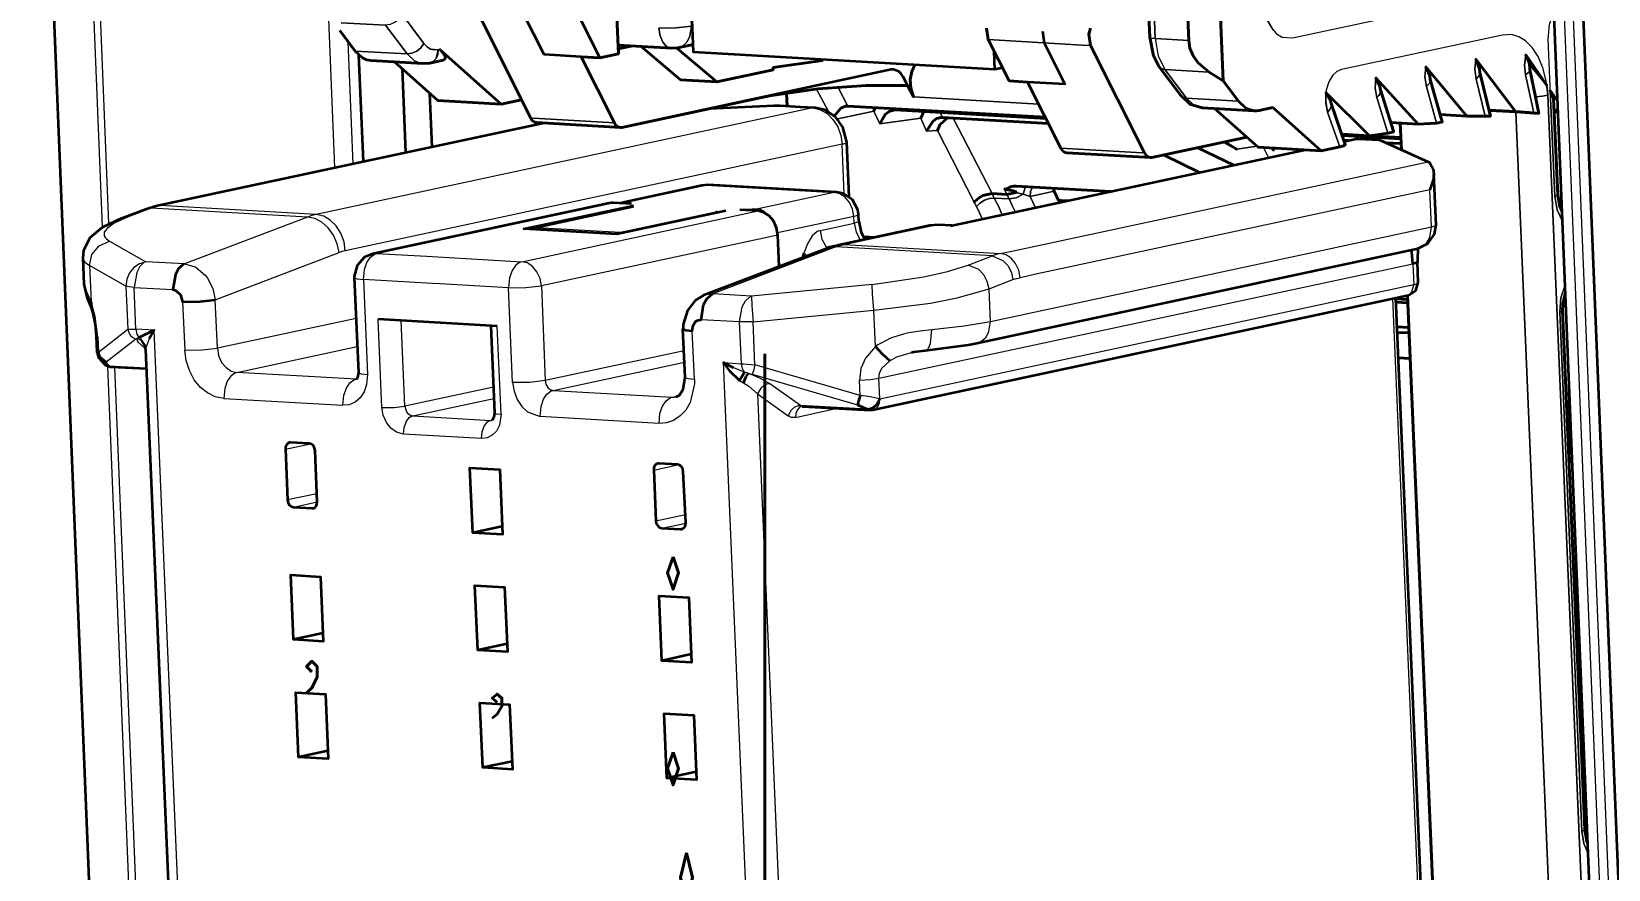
# Model space of a CAD drawing. Extents: x 0 to 174, y 0 to 33.
# Drawn here: x 26.854 to 28.184, y 26.253 to 26.96 of the extents above; entities that cross this region are included whole.
import ezdxf
from ezdxf.enums import TextEntityAlignment as Align

# ---------------------------------------------------------------- set-up
doc = ezdxf.new("R2010")
doc.units = 0
doc.layers.add('PDF2_형상', color=157, linetype='Continuous', true_color=0x405f80)
doc.layers.add('YOLO_TEXT', color=3, linetype='Continuous', true_color=0x008230)
doc.styles.add('OCR_LATIN', font='txt.shx')

msp = doc.modelspace()

# ---------------------------------------------------------------- linework, layer by layer
at = {"layer": 'PDF2_형상', "color": 7, "lineweight": 35}
for points in [[(27.5971, 22.5065, -0.342168), (27.024, 23.2646), (26.8547, 27.4369), (26.8544, 27.5015), (26.8587, 27.5653), (26.8678, 27.6278), (26.8812, 27.6886), (26.9006, 27.7508), (26.9249, 27.8103), (26.954, 27.8661), (26.984, 27.9129), (27.0176, 27.956), (27.0508, 27.9917), (27.0919, 28.0281), (27.1358, 28.0594), (27.1829, 28.0858), (27.2217, 28.1028), (27.2708, 28.1186), (27.291, 28.1233)], [(27.5661, 28.0844), (27.4156, 28.0935), (27.4072, 28.094), (27.4153, 28.0936), (27.5658, 28.0846, -0.37493), (28.1471, 27.3594), (28.3164, 23.1871), (28.3168, 23.1746), (28.3163, 23.1131), (28.3111, 23.0524), (28.3018, 22.9931), (28.2888, 22.9383), (28.2713, 22.8836), (28.2485, 22.8288), (28.2225, 22.7793), (28.1913, 22.7311), (28.1639, 22.6963), (28.1301, 22.6603), (28.094, 22.6283), (28.0535, 22.5994), (28.0133, 22.5767)], [(27.1165, 27.5735), (27.1286, 27.6322), (27.1463, 27.6883), (27.169, 27.7401), (27.1963, 27.7872), (27.2275, 27.829), (27.2624, 27.8654), (27.3001, 27.896), (27.3404, 27.9207), (27.3828, 27.9394), (27.4047, 27.9465), (27.4271, 27.9521), (27.4724, 27.9586), (27.5185, 27.959), (27.669, 27.95, -0.373278), (28.1212, 27.389), (28.239, 24.4879)]]:
    msp.add_lwpolyline(points, format="xyb", dxfattribs=at)
at = {"layer": 'PDF2_형상', "color": 7, "lineweight": 13}
for points in [[(26.9197, 26.7979), (26.8939, 27.4371), (27.0853, 27.45), (27.1099, 26.845)], [(26.8881, 27.4364), (26.914, 26.7947)], [(28.1297, 27.3885), (28.2475, 24.4874), (28.239, 24.4879)], [(28.1467, 27.3697), (28.1375, 27.3869), (28.2553, 24.4857), (28.2571, 24.4821)], [(27.1671, 26.9739), (27.1631, 26.9821), (27.1614, 26.9922), (27.16, 27.0228), (27.1656, 27.024), (27.16, 27.0228), (27.1614, 26.9922), (27.1631, 26.9821), (27.1671, 26.9739), (27.1851, 26.9497)], [(27.8549, 27.0196), (27.8906, 27.0272), (27.8549, 27.0196), (27.8906, 27.0272), (27.8922, 26.9882), (27.895, 26.9726), (27.9014, 26.9608), (27.895, 26.9726), (27.8922, 26.9882), (27.8906, 27.0272), (27.8922, 26.9882), (27.8933, 26.9785), (27.8961, 26.9697), (27.8999, 26.9628), (27.9042, 26.9579), (27.909, 26.9551), (27.9176, 26.9543), (28.1369, 27.0014)], [(27.8007, 26.9844), (27.8019, 26.9539), (27.8043, 26.9393), (27.81, 26.9278), (27.8072, 26.9285), (27.8061, 26.9292), (27.8053, 26.93)], [(27.8007, 26.9844), (27.8019, 26.9539), (27.8301, 26.9522), (27.8019, 26.9539), (27.8007, 26.9844)], [(27.1986, 26.9446), (27.1972, 26.9442), (27.194, 26.944), (27.1908, 26.945), (27.1879, 26.9468), (27.1851, 26.9497), (27.1671, 26.9739), (27.1646, 26.9704), (27.161, 26.9675), (27.1569, 26.9657), (27.1529, 26.9651), (27.1711, 26.9408), (27.175, 26.9414), (27.1792, 26.9432), (27.1826, 26.9461), (27.1851, 26.9497), (27.1826, 26.9461), (27.1792, 26.9432), (27.175, 26.9414), (27.1711, 26.9408), (27.1529, 26.9651), (27.1156, 26.9672), (27.1529, 26.9651), (27.1156, 26.9672)], [(27.1529, 26.9651), (27.1711, 26.9408), (27.175, 26.9414), (27.1792, 26.9432), (27.1826, 26.9461), (27.1851, 26.9497), (27.1879, 26.9468), (27.1908, 26.945), (27.1972, 26.9442), (27.1986, 26.9446), (27.1972, 26.9442), (27.1908, 26.945), (27.1879, 26.9468), (27.1851, 26.9497), (27.1671, 26.9739)], [(28.1451, 26.8001), (28.1407, 26.8093), (28.1389, 26.8207), (28.135, 26.91), (28.1389, 26.8207), (28.1407, 26.8093), (28.1451, 26.8001), (28.1407, 26.8093), (28.1389, 26.8207), (28.1332, 26.9533), (28.1342, 26.9657), (28.1381, 26.9768)], [(27.1257, 26.8483), (27.1215, 26.951)], [(27.8301, 26.9522), (27.8019, 26.9539), (27.7986, 26.9542), (27.7976, 26.9544), (27.7974, 26.9546), (27.7974, 26.9547), (27.7972, 26.9549), (27.7974, 26.9547), (27.7974, 26.9546), (27.7976, 26.9544), (27.7986, 26.9542), (27.8019, 26.9539), (27.8043, 26.9393), (27.81, 26.9278), (27.8072, 26.9285), (27.8061, 26.9292), (27.8053, 26.93), (27.8061, 26.9292), (27.8072, 26.9285), (27.81, 26.9278), (27.8475, 26.9256), (27.81, 26.9278), (27.8282, 26.9035), (27.8254, 26.9042), (27.8243, 26.9049), (27.8235, 26.9058), (27.8243, 26.9049), (27.8254, 26.9042), (27.8282, 26.9035), (27.81, 26.9278), (27.8475, 26.9256)], [(27.7972, 26.9549), (27.7974, 26.9547), (27.7974, 26.9546), (27.7976, 26.9544), (27.7986, 26.9542), (27.8019, 26.9539), (27.8043, 26.9393), (27.81, 26.9278), (27.8282, 26.9035), (27.8254, 26.9042), (27.8243, 26.9049), (27.8235, 26.9058)], [(28.1226, 26.9046), (28.1283, 26.9053), (28.1328, 26.906), (28.1658, 26.1292), (28.1328, 26.906), (28.1315, 26.9181), (28.1288, 26.9292), (28.1247, 26.9386), (28.1196, 26.9464), (28.1142, 26.9518), (28.1085, 26.9554), (28.1026, 26.9571), (28.0947, 26.9568), (27.9588, 26.9278), (27.9549, 26.9261), (27.9514, 26.9226), (27.9483, 26.9172), (27.9461, 26.9104), (27.9454, 26.9025), (27.9472, 26.8917), (27.9574, 26.8625), (27.9472, 26.8917), (27.9456, 26.8997), (27.9458, 26.9083), (27.9456, 26.8997), (27.9472, 26.8917), (27.9574, 26.8625)], [(27.1272, 26.9433), (27.1711, 26.9408), (27.1774, 26.935), (27.1808, 26.9335), (27.1844, 26.9328)], [(27.1903, 26.9332), (27.1918, 26.9337), (27.1932, 26.9346), (27.1956, 26.9369), (27.1969, 26.9404), (27.1972, 26.9442)], [(27.7082, 26.9501), (27.7404, 26.9483), (27.7474, 26.9479)], [(27.5263, 26.8922), (27.5164, 26.9112)], [(27.5346, 26.9126), (27.5426, 26.8969)], [(28.1667, 26.1096), (28.1694, 26.0464), (28.1703, 26.0269), (28.1694, 26.0464), (28.1667, 26.1096), (28.1658, 26.1292), (28.1328, 26.906), (28.1325, 26.9101), (28.1321, 26.9143), (28.1325, 26.9101), (28.1328, 26.906), (28.1283, 26.9053), (28.1226, 26.9046), (28.1283, 26.9053), (28.1328, 26.906)], [(27.7038, 26.8986), (27.5981, 26.9046)], [(27.8721, 26.901), (27.8282, 26.9035), (27.8344, 26.8976), (27.8379, 26.8961), (27.8415, 26.8954)], [(27.9472, 26.8917), (27.9489, 26.8936), (27.95, 26.8956), (27.9504, 26.8974), (27.9501, 26.899)], [(27.5151, 26.8954), (27.5142, 26.8954), (27.5132, 26.8953), (27.5197, 26.8937), (27.5253, 26.8906), (27.5301, 26.8857), (27.5342, 26.8794), (27.5368, 26.8722), (27.5379, 26.8647), (27.119, 26.7749), (27.1179, 26.7825), (27.1153, 26.7897), (27.1113, 26.796), (27.1063, 26.8008), (27.1008, 26.804), (27.0943, 26.8056), (27.0907, 26.8046), (27.0872, 26.8033), (26.9554, 26.8108), (26.9353, 26.8032)], [(27.4803, 26.8971), (27.5006, 26.896), (27.5132, 26.8953), (27.0943, 26.8056), (26.9625, 26.8131), (26.959, 26.8121), (26.9554, 26.8108), (26.9529, 26.8108), (26.9504, 26.8101)], [(27.346, 26.8828), (27.2825, 26.8864), (27.2754, 26.8868)], [(27.5646, 26.8925), (27.5342, 26.886)], [(27.6562, 26.8014), (27.6537, 26.8068), (27.6511, 26.8122), (27.6493, 26.8158), (27.6182, 26.8764), (27.6493, 26.8158), (27.6511, 26.8122), (27.6537, 26.8068), (27.6562, 26.8014), (27.6537, 26.8068), (27.6511, 26.8122), (27.6493, 26.8158), (27.6182, 26.8764), (27.609, 26.8757), (27.6043, 26.8868), (27.5696, 26.8818), (27.6043, 26.8868), (27.609, 26.8757), (27.6182, 26.8764)], [(27.6315, 26.8867), (27.6644, 26.8231), (27.6315, 26.8867), (27.6644, 26.8231), (27.6662, 26.8193), (27.6622, 26.8189), (27.6579, 26.8175), (27.654, 26.8151), (27.6511, 26.8122), (27.654, 26.8151), (27.6579, 26.8175), (27.6622, 26.8189), (27.6662, 26.8193), (27.6787, 26.8186), (27.6847, 26.8196), (27.6906, 26.8225), (27.6844, 26.824), (27.6906, 26.8225), (27.6926, 26.829)], [(28.1694, 26.0464), (28.1621, 26.0358), (28.1519, 26.0276), (28.1457, 26.0254), (28.1426, 26.0253), (28.1392, 26.1079), (28.1383, 26.1275), (28.1058, 26.8919)], [(27.2869, 26.8825), (26.9625, 26.8131), (26.9608, 26.8129), (26.9592, 26.8128)], [(27.5397, 26.8228), (27.5379, 26.8647), (27.541, 26.8656), (27.5417, 26.866), (27.5419, 26.8664)], [(27.7929, 26.8574), (27.786, 26.8578), (27.7224, 26.8614)], [(27.8932, 26.8619), (27.8975, 26.8535)], [(27.9254, 26.8601), (27.9257, 26.8594)], [(27.9713, 26.8692), (27.9915, 26.8681)], [(27.6514, 26.6971), (27.6556, 26.6989), (27.6592, 26.7021), (27.6617, 26.7068), (27.6629, 26.7154), (28.0347, 26.7951), (28.0335, 26.8262), (27.7026, 26.7554), (27.6879, 26.7522), (27.6868, 26.7585), (27.6842, 26.7642), (27.6804, 26.7687), (27.6761, 26.7715), (27.6714, 26.7726), (27.6863, 26.7758), (28.0319, 26.8499)], [(27.3603, 26.8144), (27.3587, 26.8165), (27.4231, 26.8303), (27.4214, 26.8303), (27.4197, 26.83)], [(27.425, 26.8304), (27.424, 26.8304), (27.4231, 26.8303), (27.5312, 26.824), (27.4671, 26.8103), (27.4517, 26.8093)], [(27.5518, 26.8054), (27.5515, 26.805), (27.5508, 26.8046), (27.5478, 26.8037), (27.5467, 26.8099), (27.5442, 26.8156), (27.5404, 26.8201), (27.536, 26.8229), (27.5312, 26.824), (27.5322, 26.8242), (27.5332, 26.8242)], [(27.6728, 26.8053), (27.6696, 26.8124), (27.6662, 26.8193), (27.6622, 26.8189), (27.6579, 26.8175), (27.654, 26.8151), (27.6511, 26.8122)], [(27.684, 26.8074), (27.6814, 26.8131), (27.6787, 26.8186), (27.6769, 26.8224), (27.6747, 26.8267)], [(27.6985, 26.8286), (27.6968, 26.825), (27.6963, 26.8207), (27.6906, 26.8225), (27.6847, 26.8196), (27.6787, 26.8186), (27.6814, 26.8131), (27.684, 26.8074), (27.6814, 26.8131), (27.6787, 26.8186), (27.6847, 26.8196), (27.6906, 26.8225), (27.6844, 26.824)], [(27.7008, 26.811), (27.6986, 26.8158), (27.6963, 26.8207), (27.7167, 26.8251)], [(28.1389, 26.8207), (28.1407, 26.8213), (28.1411, 26.8215), (28.1413, 26.8218)], [(27.1421, 26.7724), (27.1437, 26.7726), (27.1454, 26.7726), (27.3449, 26.8154)], [(27.4836, 26.7881), (27.2843, 26.7453), (27.2832, 26.7515), (27.2806, 26.7572), (27.2768, 26.7617), (27.2725, 26.7646), (27.2678, 26.7657), (27.4671, 26.8085)], [(27.3613, 26.8129), (27.3619, 26.8121), (27.2804, 26.7946), (27.3511, 26.7906), (27.4325, 26.8081), (27.4397, 26.8085)], [(27.7258, 26.8167), (27.7256, 26.8172)], [(26.9303, 26.8025), (26.9326, 26.8031), (26.9353, 26.8032), (26.9242, 26.7982), (26.9182, 26.7938), (26.9167, 26.7919), (26.9158, 26.7904), (26.9156, 26.7889), (26.9158, 26.7875), (26.9164, 26.7861), (26.9176, 26.7849), (26.9201, 26.7831)], [(27.119, 26.7749), (27.1164, 26.7742), (27.1137, 26.7733), (27.1121, 26.7808), (27.109, 26.7881), (27.1046, 26.7942), (27.0992, 26.799), (27.0933, 26.8021), (27.0872, 26.8033), (26.9835, 26.7639), (26.9924, 26.7613), (26.9933, 26.7607), (27.0008, 26.7544), (27.0028, 26.7518), (27.0074, 26.7431), (27.0094, 26.7336), (27.1137, 26.7733)], [(27.5519, 26.7999), (27.5518, 26.7994), (27.551, 26.799), (27.5481, 26.7981), (27.5478, 26.8037), (27.4835, 26.7899)], [(27.5196, 26.7919), (27.5169, 26.7911), (27.5126, 26.7874), (27.5086, 26.7808), (27.5056, 26.7728), (27.5088, 26.7707)], [(27.525, 26.7769), (27.5287, 26.7779), (27.5326, 26.7781), (27.5361, 26.7793), (27.5396, 26.7801), (27.6168, 26.7967), (27.6294, 26.796)], [(27.6188, 26.7968), (27.6178, 26.7968), (27.6168, 26.7967), (27.6143, 26.7967), (27.6118, 26.7962)], [(28.0232, 26.7768), (28.0274, 26.7785), (28.0308, 26.7818), (28.0335, 26.7864), (28.0347, 26.7951), (28.0378, 26.796), (28.0385, 26.7964), (28.0388, 26.7968)], [(26.9835, 26.7639), (26.9508, 26.7657), (26.949, 26.7649), (26.9458, 26.7617), (26.9431, 26.7567), (26.941, 26.744), (26.9368, 26.7444), (26.934, 26.745), (26.9033, 26.7624), (26.9054, 26.7717), (26.9114, 26.7792), (26.9201, 26.7831), (26.9508, 26.7657), (26.9456, 26.764), (26.9408, 26.7608), (26.9371, 26.7562), (26.9349, 26.751), (26.934, 26.745), (26.9356, 26.7088), (26.9425, 26.7088), (26.9432, 26.7047), (26.944, 26.7031), (26.945, 26.7018), (26.9436, 26.7008), (26.9463, 26.6997), (26.9508, 26.6924), (26.9508, 26.6918)], [(27.5768, 26.7001), (27.5681, 26.6956), (27.5661, 26.6943), (27.5647, 26.7247), (27.6125, 26.7308), (27.6349, 26.7353), (27.6618, 26.7428), (27.6603, 26.749), (27.6574, 26.7546), (27.6532, 26.759), (27.6442, 26.7629), (27.6643, 26.7706), (27.5326, 26.7781), (27.4289, 26.7385), (27.4212, 26.7374)], [(27.5254, 26.7771), (27.5247, 26.7779), (27.5232, 26.7763)], [(27.5347, 26.7797), (27.5371, 26.7801), (27.5396, 26.7801), (27.6714, 26.7726), (27.6678, 26.7718), (27.6643, 26.7706), (27.6735, 26.7668), (27.6776, 26.7624), (27.6806, 26.7567), (27.6819, 26.7506), (27.6849, 26.7515), (27.6879, 26.7522)], [(27.5557, 26.7843), (27.5546, 26.7843), (27.5532, 26.784)], [(27.565, 26.7862), (27.5557, 26.7868)], [(26.8979, 26.7686), (26.8983, 26.7669), (26.8993, 26.7653), (26.9033, 26.7624), (26.9047, 26.7319), (26.8994, 26.744), (26.8989, 26.7467)], [(27.1265, 26.7524), (27.1265, 26.7522), (27.1267, 26.7521), (27.1268, 26.7519), (27.1272, 26.7517), (27.1289, 26.7512), (27.1343, 26.7506), (27.1351, 26.7592), (27.1372, 26.7651), (27.1403, 26.7696), (27.1436, 26.7721), (27.1454, 26.7726), (27.1878, 26.7703), (27.2254, 26.7681), (27.2678, 26.7657), (27.266, 26.7651), (27.2625, 26.7626), (27.2596, 26.7582), (27.2575, 26.7522), (27.2567, 26.7436), (27.2713, 26.7438), (27.2843, 26.7453), (27.2876, 26.6654), (27.2747, 26.6639), (27.2601, 26.6638), (27.2613, 26.6564), (27.2639, 26.6494), (27.2678, 26.6435), (27.2726, 26.639), (27.2832, 26.6351)], [(27.5633, 26.7465), (27.4614, 26.7367), (27.4618, 26.7285), (27.4622, 26.7217), (27.4629, 26.715), (27.5647, 26.7247), (27.5636, 26.7386), (27.5633, 26.7465), (27.6068, 26.7528), (27.6268, 26.7574), (27.6442, 26.7629)], [(27.5696, 26.65), (27.5689, 26.6674), (28.019, 26.7639), (28.0199, 26.7462), (28.0228, 26.7472), (28.0236, 26.7476), (28.0237, 26.7481)], [(27.034, 24.9181), (26.9578, 26.7079), (26.9425, 26.7088), (26.941, 26.744), (26.9736, 26.7422)], [(27.2601, 26.6638), (27.2567, 26.7436), (27.1986, 26.7469), (27.1924, 26.7474), (27.1343, 26.7506), (27.1378, 26.6707)], [(27.5139, 24.8908), (27.4378, 26.6807), (27.4531, 26.6797), (27.4547, 26.6796), (27.4644, 26.6786), (27.4629, 26.715), (27.4569, 26.7149), (27.4515, 26.715), (27.4536, 26.7276), (27.4564, 26.7326), (27.4597, 26.7358), (27.4614, 26.7367), (27.4289, 26.7385)], [(28.014, 26.7371), (28.0153, 26.7375), (28.0164, 26.7382), (28.0183, 26.7403), (28.0199, 26.7462), (27.5697, 26.6499), (27.5696, 26.65), (27.56, 26.6519), (27.5532, 26.6529), (27.5526, 26.6657)], [(27.6079, 26.6908), (27.6085, 26.691), (27.6096, 26.6917), (27.6107, 26.6928), (27.6124, 26.6968), (27.6135, 26.7085), (27.6408, 26.7117), (27.6629, 26.7154), (27.6618, 26.7428), (27.6819, 26.7506)], [(28.1668, 26.2667), (28.1632, 26.2753), (28.1617, 26.2856), (28.1431, 26.7232), (28.1439, 26.7351), (28.1474, 26.746)], [(26.9093, 26.7029), (26.9094, 26.7028), (26.9096, 26.7026), (26.9103, 26.7022), (26.9081, 26.7194), (26.9047, 26.7319)], [(26.9818, 26.7319), (26.9836, 26.6911), (26.9982, 26.6913), (27.0111, 26.6928), (27.0122, 26.6865), (27.0147, 26.6808), (27.0186, 26.6764), (27.0229, 26.6735), (27.0276, 26.6724), (27.129, 26.6942)], [(27.1281, 26.7178), (27.0111, 26.6928), (27.0094, 26.7336)], [(28.0019, 26.7346), (28.0353, 25.9512)], [(27.1499, 26.6428), (27.1468, 26.7171)], [(27.1681, 26.6203), (27.1621, 26.6219), (27.1574, 26.6253), (27.1536, 26.6301), (27.151, 26.6363), (27.1499, 26.6428), (27.1601, 26.6428), (27.1692, 26.6439), (27.1661, 26.716)], [(27.2503, 26.6371), (27.2471, 26.7114)], [(27.4593, 26.6715), (27.4556, 26.6726), (27.4546, 26.674), (27.4539, 26.6757), (27.4531, 26.6797), (27.4515, 26.715), (27.419, 26.7168)], [(28.1431, 26.7232), (28.1447, 26.7237), (28.1453, 26.724), (28.1454, 26.7242)], [(26.9103, 26.7022), (26.9108, 26.6894), (26.9356, 26.7088), (26.9364, 26.7061), (26.9379, 26.7036), (26.9399, 26.7017), (26.9424, 26.7004)], [(26.95, 26.6928), (26.9447, 26.6975), (26.9439, 26.699), (26.9436, 26.7008), (26.9424, 26.7004), (26.9175, 26.6811)], [(26.945, 26.7017), (26.946, 26.7012), (26.9511, 26.694), (26.9508, 26.6924)], [(26.9536, 26.7006), (26.9511, 26.694)], [(27.4133, 26.6667), (27.4115, 26.7075)], [(27.6135, 26.7083), (27.6036, 26.7072), (27.594, 26.7056), (27.5897, 26.7046), (27.5804, 26.7017), (27.5768, 26.7003)], [(26.9107, 26.6894), (26.9099, 26.689)], [(26.9507, 26.6926), (26.9503, 26.6926), (26.95, 26.6928), (26.9507, 26.6922)], [(27.1289, 26.6668), (27.1281, 26.6667), (27.0276, 26.6724), (27.0258, 26.6718), (27.0225, 26.6693), (27.0194, 26.6649), (27.0174, 26.6589), (27.0167, 26.6503), (27.0093, 26.6518), (27.0029, 26.655), (26.9968, 26.6597), (26.9915, 26.6662), (26.9875, 26.6739), (26.9847, 26.6824), (26.9836, 26.6911)], [(27.4046, 26.6904), (27.2876, 26.6654), (27.2882, 26.6624), (27.2897, 26.6597), (27.2918, 26.6579), (27.2943, 26.6572), (27.405, 26.681)], [(27.5661, 26.6943), (27.5576, 26.6844), (27.5537, 26.6756), (27.5526, 26.6657), (27.5617, 26.6664), (27.5689, 26.6674), (27.5694, 26.6718), (27.5715, 26.6758), (27.5782, 26.6822), (27.5839, 26.6854), (27.5964, 26.6892)], [(26.9164, 26.6787), (26.9178, 26.6779), (26.9194, 26.6776), (26.9204, 26.6771), (26.9215, 26.6769)], [(26.9997, 24.6843), (26.9189, 26.6774)], [(26.9515, 26.6758), (26.9194, 26.6776), (26.9193, 26.6778)], [(26.9778, 25.3683), (26.9247, 26.6767)], [(27.13, 26.6724), (27.13, 26.6722), (27.1301, 26.6721), (27.1307, 26.6718), (27.1324, 26.6712), (27.1378, 26.6707), (27.1369, 26.6621), (27.1349, 26.656), (27.1314, 26.6508), (27.1272, 26.6472), (27.1222, 26.6451), (27.1169, 26.6446)], [(27.4463, 26.6764), (27.4553, 26.6728), (27.4556, 26.6726)], [(27.5042, 26.6437), (27.5029, 26.6433), (27.5018, 26.6426), (27.4999, 26.6406), (27.4988, 26.6378), (27.4985, 26.6344), (27.4953, 26.6344), (27.4939, 26.635), (27.4924, 26.6358), (27.4951, 26.6408), (27.4981, 26.6432), (27.5012, 26.6444), (27.5028, 26.6444), (27.4769, 26.6628), (27.4685, 26.6676), (27.4593, 26.6715), (27.4621, 26.6708)], [(27.5532, 26.6529), (27.4644, 26.6786), (27.4631, 26.6738), (27.4621, 26.6708), (27.5508, 26.6451)], [(27.0167, 26.6503), (27.1169, 26.6446), (27.1178, 26.6532), (27.1199, 26.6592), (27.1228, 26.6635), (27.1262, 26.6661), (27.1281, 26.6667), (27.1286, 26.6667), (27.1293, 26.6668)], [(27.2439, 26.6599), (27.1692, 26.6439), (27.1699, 26.6408), (27.1712, 26.6383), (27.1733, 26.6365), (27.1758, 26.6357), (27.2443, 26.6504)], [(27.4056, 26.6683), (27.4056, 26.6682), (27.4057, 26.6681), (27.4061, 26.6678), (27.4078, 26.6672), (27.4133, 26.6667), (27.4133, 26.6626), (27.4097, 26.6469), (27.406, 26.6406), (27.4013, 26.6356), (27.3958, 26.6319), (27.3899, 26.6299), (27.3836, 26.6294), (27.2832, 26.6351), (27.284, 26.6436), (27.2861, 26.6497), (27.289, 26.654), (27.2925, 26.6567), (27.2943, 26.6572), (27.3946, 26.6515), (27.3999, 26.6526)], [(27.4515, 26.6656), (27.4546, 26.6636), (27.4592, 26.6607), (27.4665, 26.6542), (27.5429, 24.8587), (27.5117, 24.8324), (27.5192, 24.6554)], [(27.4769, 26.6628), (27.4753, 26.6626), (27.4721, 26.6615), (27.4693, 26.6592), (27.4665, 26.6542), (27.4924, 26.6358)], [(27.3836, 26.6294), (27.3843, 26.6379), (27.3865, 26.644), (27.3894, 26.6483), (27.3929, 26.6508), (27.3946, 26.6515), (27.3963, 26.6515), (27.3979, 26.6518)], [(27.5639, 26.6407), (27.5651, 26.6411), (27.5664, 26.6418), (27.5682, 26.6439), (27.5694, 26.6467), (27.5697, 26.6499), (27.5669, 26.645), (27.564, 26.6425), (27.5608, 26.6414), (27.5593, 26.6413), (27.5603, 26.6407), (27.5614, 26.6406)], [(27.2449, 26.6382), (27.2449, 26.6381), (27.245, 26.6381), (27.2453, 26.6378), (27.2465, 26.6375), (27.2503, 26.6371), (27.249, 26.6279), (27.2465, 26.6229), (27.2429, 26.6193), (27.2386, 26.6171), (27.2339, 26.6165), (27.1681, 26.6203), (27.1686, 26.626), (27.1703, 26.6308), (27.1728, 26.6342), (27.1743, 26.6351), (27.1758, 26.6357), (27.2417, 26.6319), (27.2432, 26.6324)], [(27.2339, 26.6165), (27.2344, 26.6222), (27.2361, 26.6271), (27.2387, 26.6304), (27.2401, 26.6314), (27.2417, 26.6319), (27.2424, 26.6319), (27.2429, 26.6321)], [(27.4985, 26.6344), (27.5338, 26.6421)], [(27.5592, 26.6414), (27.5593, 26.6413), (27.5028, 26.6444), (27.5039, 26.6439), (27.5049, 26.6437)], [(27.0685, 26.6076), (27.0896, 26.6122)], [(27.379, 26.59), (27.4001, 26.5946)], [(27.0951, 26.5701), (27.0703, 26.5649)], [(27.0753, 26.5587), (27.0954, 26.5631)], [(27.0929, 26.5582), (27.091, 26.5578)], [(27.3808, 26.5471), (27.4057, 26.5525)], [(27.3858, 26.541), (27.406, 26.5453)], [(27.4033, 26.5406), (27.4015, 26.5401)], [(28.1617, 26.2856), (28.1635, 26.2861), (28.1639, 26.2864), (28.164, 26.2867)]]:
    msp.add_lwpolyline(points, dxfattribs=at)
at = {"layer": 'PDF2_형상', "color": 7, "lineweight": 35}
for points in [[(27.8265, 27.0371), (27.8267, 27.0399), (27.8286, 27.0439), (27.8322, 27.0458), (27.8369, 27.0457), (27.8429, 27.0424), (27.8515, 27.0318), (27.8539, 27.0258), (27.8549, 27.0196), (27.8592, 26.9182), (27.8475, 26.9256), (27.8382, 26.9333), (27.8339, 26.9393), (27.8312, 26.9456), (27.8301, 26.9522), (27.8265, 27.0371), (27.8301, 26.9522)], [(27.8894, 26.8932), (27.8875, 26.8929), (27.8854, 26.8929), (27.8818, 26.8936), (27.8783, 26.8951), (27.8721, 26.901), (27.8592, 26.9182), (27.8549, 27.0196), (27.8592, 26.9182), (27.8721, 26.901), (27.8783, 26.8951), (27.8818, 26.8936), (27.8854, 26.8929), (27.8875, 26.8929)], [(27.8415, 26.8954), (27.8312, 26.8986), (27.8235, 26.9058), (27.8053, 26.93), (27.8003, 26.9392), (27.7972, 26.9549), (27.8003, 26.9392), (27.8053, 26.93), (27.8235, 26.9058), (27.8312, 26.8986)], [(27.2032, 26.9389), (27.2033, 26.9372), (27.2028, 26.9363), (27.2015, 26.9357), (27.1903, 26.9332), (27.2015, 26.9357), (27.2028, 26.9363), (27.2033, 26.9372), (27.2032, 26.9389), (27.2015, 26.9415), (27.1986, 26.9446), (27.2504, 26.8986), (27.1986, 26.9446), (27.2015, 26.9415)], [(27.3942, 26.9456), (27.349, 26.9482), (27.3942, 26.9456), (27.3994, 26.946), (27.4124, 26.9488), (27.3994, 26.946)], [(27.3492, 26.9451), (27.36, 26.9475)], [(27.3985, 26.9458), (27.4322, 26.9174), (27.4017, 26.919), (27.3685, 26.9471), (27.4017, 26.919), (27.4322, 26.9174)], [(27.7979, 26.8535), (27.7965, 26.8537), (27.7951, 26.8546), (27.794, 26.8557), (27.7929, 26.8574), (27.7474, 26.9479), (27.7929, 26.8574), (27.794, 26.8557), (27.7951, 26.8546), (27.7965, 26.8537)], [(28.1144, 26.94), (28.1174, 26.9328), (28.1144, 26.94), (28.1321, 26.9143)], [(27.5213, 26.9353), (27.5213, 26.936), (27.5213, 26.9353), (27.4797, 26.9294), (27.4797, 26.9275), (27.4322, 26.9174), (27.4797, 26.9275), (27.4797, 26.9294)], [(27.5981, 26.9046), (27.5957, 26.9121), (27.5954, 26.9193), (27.5968, 26.9261), (27.5993, 26.9317), (27.5968, 26.9261), (27.5954, 26.9193), (27.5957, 26.9121), (27.5981, 26.9046), (27.5931, 26.9142)], [(28.0646, 26.8883), (28.03, 26.9301), (28.0333, 26.9224), (28.03, 26.9301), (28.0646, 26.8883), (28.08, 26.8883), (28.0646, 26.8883), (28.0421, 26.8897)], [(28.1174, 26.9328), (28.1178, 26.9276), (28.1226, 26.9046), (28.1254, 26.8907), (28.121, 26.8911), (28.1056, 26.8922), (28.0722, 26.9365), (28.0754, 26.9283), (28.0722, 26.9365), (28.1056, 26.8922), (28.0835, 26.8935), (28.1056, 26.8922), (28.121, 26.8911), (28.1254, 26.8907), (28.1058, 26.8919), (28.0836, 26.8932), (28.1058, 26.8919), (28.1254, 26.8907), (28.1226, 26.9046), (28.1178, 26.9276)], [(28.0847, 26.8885), (28.084, 26.8885), (28.08, 26.8883), (28.084, 26.8885), (28.0847, 26.8885), (28.0757, 26.9253), (28.0753, 26.9283), (28.0757, 26.9253)], [(28.1321, 26.9143), (28.1294, 26.9179), (28.1172, 26.9328), (28.1294, 26.9179)], [(28.0236, 26.8815), (27.9878, 26.9207), (27.9914, 26.9133), (27.9878, 26.9207), (28.0236, 26.8815), (28.039, 26.8826), (28.0236, 26.8815), (28.0006, 26.8829)], [(27.9919, 26.9107), (28.0029, 26.8756), (27.9919, 26.9107), (27.9914, 26.9133)], [(28.0338, 26.9194), (28.0438, 26.8835), (28.0338, 26.9194), (28.0333, 26.9224)], [(27.4911, 26.9076), (27.4915, 26.8968)], [(27.9826, 26.8718), (27.9458, 26.9083), (27.9826, 26.8718), (27.9981, 26.874), (27.9826, 26.8718), (27.9592, 26.8732)], [(27.9458, 26.9082), (27.9496, 26.9014), (27.9501, 26.899), (27.9621, 26.8646), (27.9501, 26.899), (27.9496, 26.9014)], [(28.135, 26.91), (28.1378, 26.9033), (28.1413, 26.8218), (28.1378, 26.9033), (28.135, 26.91), (28.1411, 26.9013)], [(27.5314, 26.8887), (27.5369, 26.8951), (27.5406, 26.8968), (27.5426, 26.8969), (27.7093, 26.8875), (27.5426, 26.8969), (27.5406, 26.8968), (27.5369, 26.8951)], [(27.5646, 26.8925), (27.5658, 26.8957)], [(27.5696, 26.8818), (27.5743, 26.8899), (27.5775, 26.8922), (27.5811, 26.8935), (27.5825, 26.8936), (27.7099, 26.8863), (27.5825, 26.8936), (27.5811, 26.8935), (27.5775, 26.8922), (27.5743, 26.8899)], [(27.6043, 26.8868), (27.6069, 26.8922)], [(27.609, 26.8757), (27.6143, 26.8838), (27.6176, 26.8863), (27.6214, 26.8872), (27.6224, 26.8872), (27.7119, 26.8821), (27.6224, 26.8872), (27.6214, 26.8872), (27.6176, 26.8863), (27.6143, 26.8838)], [(27.6267, 26.8869), (27.6203, 26.8812), (27.6182, 26.8764), (27.6203, 26.8812)], [(27.9419, 26.8592), (27.8886, 26.8622), (27.8519, 26.8949), (27.8886, 26.8622)], [(28.1414, 26.8935), (28.1382, 26.8936)], [(28.1414, 26.8919), (28.1382, 26.8921)], [(28.009, 26.8693), (27.9594, 26.8721)], [(28.0089, 26.8704), (27.9831, 26.8719)], [(28.0022, 26.8749), (27.9981, 26.874), (28.0022, 26.8749), (28.0028, 26.8751), (28.0029, 26.8753), (28.0029, 26.8754), (28.0029, 26.8756), (28.0029, 26.8754), (28.0029, 26.8753), (28.0028, 26.8751)], [(28.0085, 26.8825), (28.0094, 26.86)], [(28.0431, 26.8832), (28.039, 26.8826), (28.0431, 26.8832), (28.0436, 26.8833), (28.0438, 26.8833), (28.0438, 26.8835), (28.0438, 26.8833), (28.0436, 26.8833)], [(27.8378, 26.8618), (27.8681, 26.8471)], [(27.8706, 26.8606), (27.8704, 26.8606), (27.8621, 26.8658), (27.8619, 26.8669), (27.8621, 26.8658), (27.8611, 26.8658), (27.8607, 26.8667), (27.8611, 26.8658)], [(27.8611, 26.8658), (27.8621, 26.8658), (27.8704, 26.8606), (27.8706, 26.8606)], [(27.9014, 26.8597), (27.9014, 26.8615), (27.9014, 26.8597), (27.901, 26.8607), (27.9007, 26.8615), (27.901, 26.8607), (27.9014, 26.8597), (27.9026, 26.8615)], [(27.9646, 26.8678), (27.961, 26.8681)], [(28.0092, 26.8653), (27.9961, 26.866)], [(27.8089, 26.8557), (27.8392, 26.841)], [(27.6824, 26.8253), (27.6842, 26.8247), (27.6847, 26.8243), (27.6844, 26.824), (27.6849, 26.8243), (27.6825, 26.8253), (27.6799, 26.826), (27.6747, 26.8267), (27.6774, 26.8272), (27.6797, 26.8288), (27.6828, 26.8294), (27.6846, 26.8294), (27.7644, 26.8249), (27.6846, 26.8294), (27.6828, 26.8294), (27.6797, 26.8288), (27.6774, 26.8274), (27.6749, 26.8267)], [(27.7167, 26.8251), (27.7203, 26.8174), (27.724, 26.8163), (27.7203, 26.8174), (27.7167, 26.8251), (27.7157, 26.8276)], [(28.1447, 26.8082), (28.1431, 26.8122), (28.1413, 26.8217), (28.1431, 26.8122)], [(28.1454, 26.7243), (28.1456, 26.7296), (28.1476, 26.739), (28.1456, 26.7296)], [(28.0147, 26.7337), (28.0044, 26.7343)], [(28.0149, 26.7311), (28.0046, 26.7317)], [(28.0146, 26.7372), (28.0479, 25.9553)], [(28.1454, 26.7242), (28.164, 26.2867), (28.1658, 26.2771), (28.1664, 26.2754), (28.1658, 26.2771), (28.164, 26.2867)], [(28.0157, 26.7103), (28.0054, 26.7108)], [(28.016, 26.7056), (28.0057, 26.7061)], [(28.0168, 26.6842), (28.0065, 26.6847)], [(27.0954, 26.5633), (27.0936, 26.6063), (27.0931, 26.6085), (27.0921, 26.6106), (27.0904, 26.6118), (27.0886, 26.6124), (27.0729, 26.6133), (27.0725, 26.6133), (27.0719, 26.6132), (27.0707, 26.6126), (27.0696, 26.6117), (27.0687, 26.6099), (27.0685, 26.6076), (27.0703, 26.5649), (27.0708, 26.5625), (27.0718, 26.5606), (27.0735, 26.5592), (27.0753, 26.5587), (27.091, 26.5578), (27.0914, 26.5578), (27.0919, 26.5579), (27.0932, 26.5583), (27.0942, 26.5593), (27.0951, 26.5611)], [(27.3808, 26.5471), (27.3812, 26.5449), (27.3824, 26.5429), (27.3839, 26.5415), (27.3858, 26.541), (27.4015, 26.5401), (27.4019, 26.5401), (27.4025, 26.5401), (27.4037, 26.5407), (27.4047, 26.5417), (27.4057, 26.5435), (27.406, 26.5457), (27.404, 26.5886), (27.4036, 26.5908), (27.4025, 26.5928), (27.401, 26.5942), (27.3992, 26.5947), (27.3835, 26.5956), (27.3829, 26.5956), (27.3825, 26.5956), (27.3811, 26.595), (27.3801, 26.594), (27.3792, 26.5922), (27.379, 26.59)]]:
    msp.add_lwpolyline(points, close=True, dxfattribs=at)
for points in [[(27.6731, 26.9292), (27.6667, 26.9278), (27.4126, 26.9422), (27.4103, 26.9975), (27.411, 26.9813), (27.4103, 26.9975), (27.409, 27.0072), (27.4064, 27.0161), (27.4026, 27.0229), (27.3982, 27.0278), (27.3903, 27.0315), (27.3982, 27.0278), (27.4026, 27.0229), (27.4064, 27.0161), (27.409, 27.0072), (27.4103, 26.9975), (27.409, 27.0072), (27.4064, 27.0161), (27.4026, 27.0229), (27.3982, 27.0278), (27.3903, 27.0315)], [(27.351, 26.8789), (27.3496, 26.8792), (27.3482, 26.88), (27.3469, 26.8811), (27.346, 26.8828), (27.3179, 26.9385), (27.3336, 26.9376), (27.3493, 26.941), (27.3469, 26.9975), (27.3493, 26.941), (27.3336, 26.9376), (27.3161, 26.9725)], [(27.5993, 26.9317), (27.5968, 26.9261), (27.5954, 26.9193), (27.5957, 26.9121), (27.5981, 26.9046), (27.5894, 26.9214), (27.5878, 26.924), (27.5857, 26.926), (27.5812, 26.9278), (27.5803, 26.9278), (27.5793, 26.9276), (27.3521, 26.8789), (27.4767, 26.9056), (27.5174, 26.9114), (27.5582, 26.9143), (27.5931, 26.9142), (27.5582, 26.9143), (27.5174, 26.9114), (27.4767, 26.9056), (27.3521, 26.8789), (27.3515, 26.8789), (27.351, 26.8789), (27.2804, 26.8829), (27.2789, 26.8832), (27.2776, 26.884), (27.2764, 26.8851), (27.2754, 26.8868), (27.2299, 26.9774)], [(27.2299, 26.9774), (27.2754, 26.8868), (27.2764, 26.8851), (27.2776, 26.884), (27.2789, 26.8832), (27.2804, 26.8829), (27.351, 26.8789), (27.3515, 26.8789), (27.3521, 26.8789), (27.3515, 26.8789), (27.351, 26.8789), (27.3496, 26.8792), (27.3482, 26.88), (27.3469, 26.8811), (27.346, 26.8828), (27.3179, 26.9385), (27.2867, 26.9403), (27.269, 26.9751)], [(27.3161, 26.9725), (27.3336, 26.9376), (27.3179, 26.9385), (27.346, 26.8828), (27.3469, 26.8811), (27.3482, 26.88), (27.351, 26.8789), (27.2804, 26.8829), (27.2789, 26.8832), (27.2776, 26.884), (27.2764, 26.8851), (27.2754, 26.8868), (27.2299, 26.9774)], [(27.8592, 26.9182), (27.8475, 26.9256), (27.8382, 26.9333), (27.8339, 26.9393), (27.8312, 26.9456), (27.8301, 26.9522), (27.8312, 26.9456), (27.8339, 26.9393), (27.8382, 26.9333), (27.8475, 26.9256), (27.8592, 26.9182), (27.8721, 26.901), (27.8783, 26.8951), (27.8818, 26.8936), (27.8854, 26.8929), (27.8415, 26.8954), (27.8312, 26.8986), (27.8235, 26.9058), (27.8053, 26.93), (27.8003, 26.9392), (27.7972, 26.9549), (27.796, 26.9856), (27.7972, 26.9549), (27.796, 26.9856)], [(27.1143, 26.9606), (27.1272, 26.9433), (27.1335, 26.9375), (27.1369, 26.936), (27.1406, 26.9353), (27.1844, 26.9328), (27.1903, 26.9332), (27.1844, 26.9328), (27.1406, 26.9353), (27.1369, 26.936), (27.1335, 26.9375), (27.1272, 26.9433), (27.1143, 26.9606)], [(27.1143, 26.9606), (27.1272, 26.9433), (27.1335, 26.9375), (27.1369, 26.936), (27.1406, 26.9353), (27.1844, 26.9328), (27.1903, 26.9332), (27.2015, 26.9357), (27.2028, 26.9363), (27.2033, 26.9372), (27.2032, 26.9389), (27.2015, 26.9415), (27.1986, 26.9446), (27.2504, 26.8986), (27.1971, 26.9015), (27.1604, 26.9342), (27.1971, 26.9015), (27.2504, 26.8986), (27.2676, 26.9022), (27.2504, 26.8986), (27.2676, 26.9022)], [(27.7068, 26.9599), (27.7082, 26.9501), (27.7257, 26.9153), (27.6943, 26.9171), (27.6787, 26.9181), (27.6611, 26.9529), (27.6597, 26.9625)], [(27.6597, 26.9625), (27.6611, 26.9529), (27.6787, 26.9181), (27.6943, 26.9171), (27.7224, 26.8614), (27.7233, 26.8597), (27.7246, 26.8585), (27.726, 26.8578), (27.7274, 26.8574), (27.7979, 26.8535), (27.7985, 26.8535), (27.799, 26.8535), (27.8792, 26.8707), (27.799, 26.8535), (27.7985, 26.8535), (27.7979, 26.8535), (27.7274, 26.8574), (27.726, 26.8578), (27.7246, 26.8585), (27.7233, 26.8597), (27.7224, 26.8614), (27.6943, 26.9171), (27.7224, 26.8614), (27.7233, 26.8597), (27.7246, 26.8585), (27.7274, 26.8574), (27.7979, 26.8535), (27.7985, 26.8535), (27.799, 26.8535), (27.8792, 26.8707)], [(27.7979, 26.8535), (27.7965, 26.8537), (27.7951, 26.8546), (27.794, 26.8557), (27.7929, 26.8574), (27.7474, 26.9479), (27.746, 26.9576), (27.7474, 26.9625)], [(27.7474, 26.9625), (27.746, 26.9576), (27.7474, 26.9479), (27.746, 26.9576), (27.7474, 26.9625)], [(27.1342, 26.8501), (27.1304, 26.9397)], [(27.36, 26.9475), (27.3492, 26.9451)], [(27.6667, 26.9278), (27.666, 26.9432)], [(27.1604, 26.9342), (27.1971, 26.9015), (27.2504, 26.8986)], [(27.1668, 26.9283), (27.1697, 26.8578)], [(27.1921, 26.8626), (27.1903, 26.9076)], [(27.4915, 26.8968), (27.4911, 26.9076)], [(27.9621, 26.8646), (27.9501, 26.899), (27.9496, 26.9014)], [(28.1413, 26.8218), (28.1378, 26.9033)], [(27.5439, 26.8203), (27.5419, 26.8664), (27.5386, 26.8792), (27.5322, 26.8879), (27.5232, 26.8936), (27.5151, 26.8954), (27.5025, 26.8961), (27.4856, 26.8971), (27.4803, 26.8971), (27.4258, 26.8947)], [(27.5314, 26.8887), (27.5369, 26.8951), (27.5406, 26.8968), (27.5426, 26.8969), (27.7093, 26.8875)], [(27.8854, 26.8929), (27.8415, 26.8954), (27.8854, 26.8929), (27.8875, 26.8929), (27.8894, 26.8932), (27.901, 26.8957), (27.9419, 26.8592)], [(27.8519, 26.8949), (27.8886, 26.8622), (27.9419, 26.8592), (27.9574, 26.8625), (27.9419, 26.8592), (27.901, 26.8957), (27.8894, 26.8932), (27.901, 26.8957), (27.9419, 26.8592), (27.9574, 26.8625), (27.961, 26.8635), (27.9618, 26.864), (27.9621, 26.8643), (27.9621, 26.8644), (27.9621, 26.8647), (27.9621, 26.8646), (27.9621, 26.8644), (27.9621, 26.8643), (27.9618, 26.864), (27.9615, 26.8637), (27.9574, 26.8625), (27.9615, 26.8637), (27.9618, 26.864), (27.9621, 26.8643), (27.9621, 26.8644), (27.9621, 26.8647)], [(26.9047, 26.7319), (26.905, 26.7267), (26.9017, 26.735), (26.8989, 26.7467), (26.8979, 26.7686), (26.8986, 26.7753), (26.904, 26.7861), (26.9144, 26.7949), (26.9303, 26.8025), (26.9504, 26.8101), (26.9592, 26.8128), (27.2853, 26.8826)], [(27.9831, 26.8719), (28.0089, 26.8704)], [(28.0094, 26.86), (28.0085, 26.8825)], [(27.6294, 26.796), (27.9282, 26.86)], [(27.8681, 26.8471), (27.8378, 26.8618)], [(27.9612, 26.8671), (27.9713, 26.8692), (27.9722, 26.8693), (27.9732, 26.8693), (27.9906, 26.8683), (27.9912, 26.8682), (27.9915, 26.8681), (28.0319, 26.8499), (28.0331, 26.8492), (28.034, 26.8479), (28.0361, 26.844), (28.0369, 26.8399), (28.0365, 26.8356), (28.0333, 26.8262)], [(27.8392, 26.841), (27.8089, 26.8557)], [(27.5964, 26.6892), (27.5982, 26.6896), (27.6079, 26.6908), (27.6444, 26.6957), (27.6514, 26.6971), (28.0232, 26.7768), (28.0318, 26.781), (28.0374, 26.7888), (28.0388, 26.7968), (28.0369, 26.8399)], [(27.5519, 26.7999), (27.5518, 26.8054), (27.5511, 26.8094), (27.5467, 26.8178), (27.5388, 26.8232), (27.5332, 26.8242), (27.425, 26.8304), (27.4197, 26.83), (27.3546, 26.816)], [(27.6493, 26.8158), (27.6525, 26.819), (27.6565, 26.8214), (27.6644, 26.8231), (27.6769, 26.8224), (27.6844, 26.824), (27.6769, 26.8224), (27.6644, 26.8231), (27.6565, 26.8214), (27.6525, 26.819), (27.6493, 26.8158), (27.6525, 26.819), (27.6565, 26.8214), (27.6644, 26.8231), (27.6769, 26.8224), (27.6844, 26.824), (27.6847, 26.8243), (27.6842, 26.8247), (27.6824, 26.8253), (27.6749, 26.8267), (27.6774, 26.8274), (27.6797, 26.8288), (27.6828, 26.8294), (27.6846, 26.8294), (27.7646, 26.8249)], [(28.1413, 26.8217), (28.1431, 26.8122), (28.1447, 26.8082)], [(27.3603, 26.8144), (27.3449, 26.8154), (27.3432, 26.8154), (27.3415, 26.8151), (27.1421, 26.7724), (27.1353, 26.7696), (27.1289, 26.7625), (27.1265, 26.7532), (27.1265, 26.7524), (27.13, 26.6724), (27.1294, 26.6681), (27.1285, 26.6664)], [(27.4397, 26.8085), (27.3478, 26.7889), (27.2694, 26.7933), (27.3613, 26.8129), (27.3558, 26.8108)], [(27.2793, 26.7944), (27.3601, 26.8118), (27.3619, 26.8121)], [(27.3587, 26.8165), (27.3546, 26.816), (27.3513, 26.815)], [(27.4325, 26.8081), (27.4311, 26.8067)], [(27.4847, 26.7615), (27.4836, 26.7881), (27.4825, 26.7943), (27.48, 26.8), (27.4763, 26.8044), (27.4718, 26.8072), (27.4671, 26.8085), (27.4517, 26.8093)], [(27.4671, 26.8103), (27.4719, 26.8076), (27.4725, 26.8069)], [(27.7281, 26.8171), (27.7224, 26.8174), (27.7211, 26.8175), (27.7203, 26.8174), (27.7211, 26.8175), (27.7224, 26.8174), (27.7279, 26.8171)], [(27.2804, 26.7946), (27.2793, 26.7944), (27.2763, 26.7929)], [(27.6304, 26.7962), (27.6188, 26.7968), (27.6118, 26.7962), (27.5347, 26.7797), (27.5253, 26.7769), (27.525, 26.7769), (27.4212, 26.7374), (27.4139, 26.7331), (27.4074, 26.7246), (27.404, 26.7128), (27.404, 26.7093)], [(27.5521, 26.7999), (27.554, 26.7903), (27.5571, 26.7846)], [(27.3515, 26.7896), (27.3511, 26.7906)], [(27.5556, 26.7869), (27.5657, 26.7864)], [(27.5042, 26.6437), (27.5049, 26.6437), (27.5614, 26.6406), (27.5639, 26.6407), (28.014, 26.7371), (28.0156, 26.7375), (28.0215, 26.7414), (28.0237, 26.7481), (28.0231, 26.7656)], [(27.5056, 26.7728), (27.5046, 26.7692)], [(28.0233, 26.7768), (28.0229, 26.7669), (28.0231, 26.7656), (28.0228, 26.7651), (28.0221, 26.7647), (28.019, 26.7639), (28.0182, 26.7736), (28.0178, 26.7756)], [(26.9835, 26.7639), (26.9817, 26.7629), (26.9783, 26.7599), (26.9757, 26.7549), (26.9736, 26.7422), (26.976, 26.7415), (26.9801, 26.7378), (26.9818, 26.7319), (26.9964, 26.7321), (27.0094, 26.7336)], [(27.3979, 26.6518), (27.4007, 26.6533), (27.4039, 26.6582), (27.4056, 26.6683), (27.4037, 26.7092), (27.4039, 26.709), (27.404, 26.7089), (27.4044, 26.7086), (27.4061, 26.7081), (27.4115, 26.7075), (27.4122, 26.7118), (27.4144, 26.7153), (27.4165, 26.7165), (27.419, 26.7168), (27.421, 26.7296), (27.4238, 26.7344), (27.4271, 26.7376), (27.4289, 26.7385)], [(28.1476, 26.739), (28.1456, 26.7296), (28.1454, 26.7243)], [(26.9099, 26.689), (26.9093, 26.7029), (26.9083, 26.7128), (26.9064, 26.7224), (26.905, 26.7268)], [(28.0044, 26.7351), (28.0378, 25.9518)], [(28.0479, 25.9553), (28.0146, 26.7372)], [(27.2471, 26.7114), (27.1468, 26.7171)], [(27.2417, 26.7117), (27.2449, 26.6382), (27.2443, 26.6343), (27.2429, 26.6321)], [(28.1664, 26.2754), (28.1658, 26.2771), (28.164, 26.2867), (28.1454, 26.7242)], [(26.945, 26.7017), (26.9489, 26.7038), (26.9578, 26.7079), (26.9536, 26.7006)], [(26.9165, 26.6787), (26.9111, 26.6847), (26.91, 26.689)], [(26.9515, 26.6753), (26.9215, 26.6769), (26.921, 26.6769), (26.9164, 26.6787), (26.9162, 26.6787), (26.9176, 26.6781), (26.9193, 26.6778), (26.9176, 26.6793), (26.9172, 26.6803), (26.9172, 26.6807), (26.9175, 26.6811), (26.9131, 26.6843), (26.9115, 26.6868), (26.9108, 26.6894)], [(27.0272, 24.8957), (26.9508, 26.6918), (26.9501, 26.6942)], [(27.5782, 26.6822), (27.5719, 26.6878), (27.5661, 26.6943)], [(27.4556, 26.6726), (27.4515, 26.6656), (27.4508, 26.6661), (27.4437, 26.6729), (27.4378, 26.6807), (27.4461, 26.6764)], [(27.4546, 26.6636), (27.4571, 26.6689), (27.4585, 26.6708), (27.4593, 26.6715)], [(27.5532, 26.6529), (27.5517, 26.6481), (27.5508, 26.6451), (27.5592, 26.6414), (27.5607, 26.6415), (27.5639, 26.6426), (27.5668, 26.645), (27.5696, 26.65)], [(27.2511, 26.5425), (27.2264, 26.5372), (27.224, 26.5918), (27.2492, 26.5904), (27.2514, 26.5358), (27.2264, 26.5372)], [(27.1001, 26.4524), (27.0753, 26.4471), (27.0731, 26.5017), (27.0981, 26.5001), (27.1004, 26.4456), (27.0753, 26.4471)], [(27.2554, 26.4435), (27.2306, 26.4382), (27.2282, 26.4928), (27.2533, 26.4914), (27.2557, 26.4368), (27.2306, 26.4382)], [(27.4107, 26.4347), (27.3858, 26.4293), (27.3835, 26.4839), (27.4086, 26.4825), (27.411, 26.4279), (27.3858, 26.4293)], [(27.1043, 26.3533), (27.0796, 26.3479), (27.0772, 26.4025), (27.1024, 26.4011), (27.1046, 26.3465), (27.0796, 26.3479)], [(27.2596, 26.3444), (27.2349, 26.3392), (27.2325, 26.3937), (27.2575, 26.3924), (27.2599, 26.3376), (27.2349, 26.3392)], [(27.4149, 26.3356), (27.39, 26.3303), (27.3878, 26.3849), (27.4128, 26.3835), (27.4151, 26.3289), (27.39, 26.3303)]]:
    msp.add_lwpolyline(points, dxfattribs=at)
at = {"layer": 'PDF2_형상', "color": 7, "lineweight": 13}
for points in [[(27.411, 26.9643), (27.3979, 26.9628), (27.3833, 26.9626), (27.3844, 26.9561), (27.3868, 26.9507), (27.3899, 26.9472), (27.3942, 26.9456), (27.3899, 26.9472), (27.3868, 26.9507), (27.3844, 26.9561), (27.3833, 26.9626), (27.3979, 26.9628), (27.411, 26.9643), (27.4093, 27.0033)], [(27.4117, 26.9644), (27.411, 26.9643), (27.4096, 26.9557), (27.4071, 26.951), (27.4036, 26.9478), (27.3994, 26.946), (27.4036, 26.9478), (27.4071, 26.951), (27.4096, 26.9557), (27.411, 26.9643)], [(27.7404, 26.9483), (27.6611, 26.9529), (27.7404, 26.9483), (27.7474, 26.9479)], [(27.1711, 26.9408), (27.1272, 26.9433), (27.1711, 26.9408), (27.1774, 26.935), (27.1808, 26.9335), (27.1844, 26.9328), (27.1808, 26.9335), (27.1774, 26.935)], [(27.1972, 26.9442), (27.1969, 26.9404), (27.1956, 26.9369), (27.1932, 26.9346), (27.1918, 26.9337), (27.1903, 26.9332), (27.1918, 26.9337), (27.1932, 26.9346), (27.1956, 26.9369)], [(28.1142, 26.9231), (28.121, 26.8911), (28.1142, 26.9231), (28.1133, 26.9315), (28.1144, 26.94), (28.1133, 26.9315), (28.1142, 26.9231), (28.1168, 26.9254), (28.1175, 26.9265), (28.1178, 26.9276), (28.1175, 26.9265), (28.1168, 26.9254)], [(28.0306, 26.9133), (28.039, 26.8826), (28.0306, 26.9133), (28.0293, 26.9215), (28.03, 26.9301), (28.0293, 26.9215), (28.0306, 26.9133), (28.0333, 26.9165), (28.0339, 26.9181), (28.0338, 26.9194), (28.0339, 26.9181), (28.0333, 26.9165)], [(28.0724, 26.9197), (28.08, 26.8883), (28.0724, 26.9197), (28.0713, 26.9281), (28.0722, 26.9365), (28.0713, 26.9281), (28.0724, 26.9197), (28.0751, 26.9226), (28.0757, 26.924), (28.0757, 26.9253), (28.0757, 26.924), (28.0751, 26.9226)], [(27.5164, 26.9112), (27.5263, 26.8922)], [(27.5426, 26.8969), (27.5346, 26.9126)], [(27.9887, 26.904), (27.9981, 26.874), (27.9887, 26.904), (27.9874, 26.9121), (27.9878, 26.9207), (27.9874, 26.9121), (27.9887, 26.904), (27.9904, 26.9058), (27.9915, 26.9075), (27.9919, 26.9107), (27.9921, 26.9092), (27.9915, 26.9075), (27.9904, 26.9058)], [(27.5981, 26.9046), (27.7038, 26.8986)], [(27.8721, 26.901), (27.8282, 26.9035), (27.8344, 26.8976), (27.8379, 26.8961), (27.8415, 26.8954), (27.8379, 26.8961), (27.8344, 26.8976), (27.8282, 26.9035)], [(27.9501, 26.899), (27.9504, 26.8974), (27.95, 26.8956), (27.9489, 26.8936), (27.9472, 26.8917), (27.9489, 26.8936), (27.95, 26.8956), (27.9504, 26.8974)], [(27.2825, 26.8864), (27.346, 26.8828), (27.2825, 26.8864), (27.2754, 26.8868)], [(27.5646, 26.8925), (27.5696, 26.8818), (27.5646, 26.8925), (27.5342, 26.886)], [(27.5825, 26.8936), (27.5821, 26.8947)], [(27.6224, 26.8872), (27.6206, 26.8914)], [(28.1392, 26.1079), (28.1383, 26.1275), (28.1058, 26.8919), (28.1383, 26.1275)], [(27.7224, 26.8614), (27.786, 26.8578), (27.7929, 26.8574), (27.786, 26.8578)], [(27.8706, 26.8606), (27.8878, 26.8631)], [(27.8975, 26.8535), (27.8932, 26.8619)], [(27.9257, 26.8594), (27.9254, 26.8601)], [(27.6662, 26.8193), (27.6644, 26.8231), (27.6662, 26.8193), (27.6696, 26.8124), (27.6728, 26.8053), (27.6696, 26.8124)], [(27.6787, 26.8186), (27.6769, 26.8224), (27.6747, 26.8267), (27.6769, 26.8224), (27.6787, 26.8186), (27.6662, 26.8193)], [(27.6963, 26.8207), (27.6968, 26.825), (27.6985, 26.8286), (27.6968, 26.825), (27.6963, 26.8207), (27.6906, 26.8225), (27.6926, 26.829), (27.6906, 26.8225)], [(27.6963, 26.8207), (27.6986, 26.8158), (27.7008, 26.811), (27.6986, 26.8158), (27.6963, 26.8207), (27.7167, 26.8251)], [(28.1413, 26.8218), (28.1411, 26.8215), (28.1407, 26.8213), (28.1389, 26.8207), (28.1407, 26.8213), (28.1411, 26.8215)], [(27.5247, 26.7779), (27.5211, 26.7844), (27.5196, 26.7919), (27.5481, 26.7981), (27.5496, 26.7906), (27.5532, 26.784)], [(28.1431, 26.7232), (28.1617, 26.2856), (28.1632, 26.2753), (28.1668, 26.2667), (28.1632, 26.2753), (28.1617, 26.2856), (28.1431, 26.7232), (28.1439, 26.7351), (28.1474, 26.746), (28.1439, 26.7351)], [(28.1454, 26.7242), (28.1453, 26.724), (28.1447, 26.7237), (28.1431, 26.7232), (28.1447, 26.7237), (28.1453, 26.724)], [(28.1501, 26.6786), (28.1517, 26.5751)], [(28.164, 26.2867), (28.1639, 26.2864), (28.1635, 26.2861), (28.1617, 26.2856), (28.1635, 26.2861), (28.1639, 26.2864)]]:
    msp.add_lwpolyline(points, close=True, dxfattribs=at)

# ---------------------------------------------------------------- texts
at = {"layer": 'YOLO_TEXT', "style": 'OCR_LATIN'}
for s, height, p, p2 in [('I', 0.5099, (27.4379, 26.178), (27.5077, 26.178)), (':', 0.2886, (27.3724, 26.3246), (27.4183, 26.3246)), ("'", 0.0948, (27.0687, 26.3341), (27.1129, 26.3341)), ("'", 0.0709, (27.2265, 26.3303), (27.2674, 26.3303)), (':', 0.439, (27.3813, 25.9747), (27.4318, 25.9747))]:
    msp.add_text(s, height=height, dxfattribs=at).set_placement(p, p2, align=Align.FIT)

doc.saveas('drawing.dxf')
